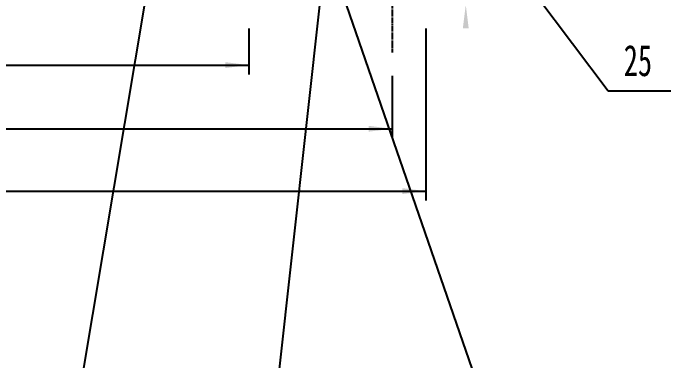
# Model space of a CAD drawing. Header units: millimetres. Extents: x -23892 to 57527, y -540 to 34444.
# Drawn here: x 11336 to 14673, y 11298 to 13063 of the extents above; entities that cross this region are included whole.
import ezdxf

# ---------------------------------------------------------------- set-up
doc = ezdxf.new("R2010")
doc.units = ezdxf.units.MM
doc.linetypes.add('EB_DASHDOT', pattern=[39, 30, -3, 3, -3])
for name, color, linetype, lineweight in [('CAXA0', 7, 'Continuous', 70), ('CAXA1', 1, 'EB_DASHDOT', 25), ('CAXA3', 7, 'Continuous', 25), ('CAXA4', 3, 'Continuous', 25)]:
    doc.layers.add(name, color=color, linetype=linetype, lineweight=lineweight)
doc.styles.add('UserTxtStyle5', font='', dxfattribs={"width": 0.667})
doc.styles.get('UserTxtStyle5').set_extended_font_data('FangSong')

msp = doc.modelspace()

# ---------------------------------------------------------------- hatches: boundary and pattern name
at = {"layer": 'CAXA0', "linetype": 'Continuous', "lineweight": 25}
for points in [[(13632.8593, 13105.0105), (13647.7318, 12986.0303), (13617.9867, 12986.0303)], [(12531.5896, 12799.5757), (12412.6095, 12784.7032), (12412.6095, 12814.4482)], [(13258.6907, 12476.2907), (13139.7105, 12461.4182), (13139.7105, 12491.1633)], [(13430.5509, 12159.8297), (13311.5708, 12144.9571), (13311.5708, 12174.7022)]]:
    msp.add_hatch(color=3, dxfattribs=at).paths.add_polyline_path(points, flags=0)

# ---------------------------------------------------------------- linework, layer by layer
at = {"layer": 'CAXA0', "color": 0, "linetype": 'Continuous', "lineweight": 25}
for p, q in [((12254.819, 14619.3985), (11517.4461, 10212.6947)), ((12917.0063, 13350.1494), (12571.0387, 10212.6947)), ((12989.5571, 13210.7707), (14024.6344, 10212.6947))]:
    msp.add_line(p, q, dxfattribs=at)
at = {"layer": 'CAXA0', "color": 3, "linetype": 'Continuous', "lineweight": 25}
for p, q in [((12531.5896, 12986.0303), (12531.5896, 12751.9836)), ((13430.5509, 12986.0303), (13430.5509, 12112.2376)), ((9570.3054, 12799.5757), (12531.5896, 12799.5757)), ((13258.6907, 12744.5275), (13258.6907, 12428.6987)), ((8843.2044, 12476.2907), (13258.6907, 12476.2907)), ((8671.3441, 12159.8297), (13430.5509, 12159.8297))]:
    msp.add_line(p, q, dxfattribs=at)
at = {"layer": 'CAXA1', "color": 1, "linetype": 'EB_DASHDOT', "lineweight": 25}
msp.add_line((13258.6907, 14249.0666), (13258.6907, 12863.5076), dxfattribs=at)
at = {"layer": 'CAXA3', "color": 3, "linetype": 'Continuous', "lineweight": 25}
for p, q in [((13369.022, 13981.5074), (14356.1867, 12668.2286)), ((14356.1867, 12668.2286), (14673.4672, 12668.2286))]:
    msp.add_line(p, q, dxfattribs=at)

# ---------------------------------------------------------------- texts
at = {"layer": 'CAXA4', "color": 3, "lineweight": 25, "style": 'UserTxtStyle5', "width": 0.667}
msp.add_text('25', height=158.24363, dxfattribs=at).set_placement((14434.614, 12743.8078))

doc.saveas('drawing.dxf')
